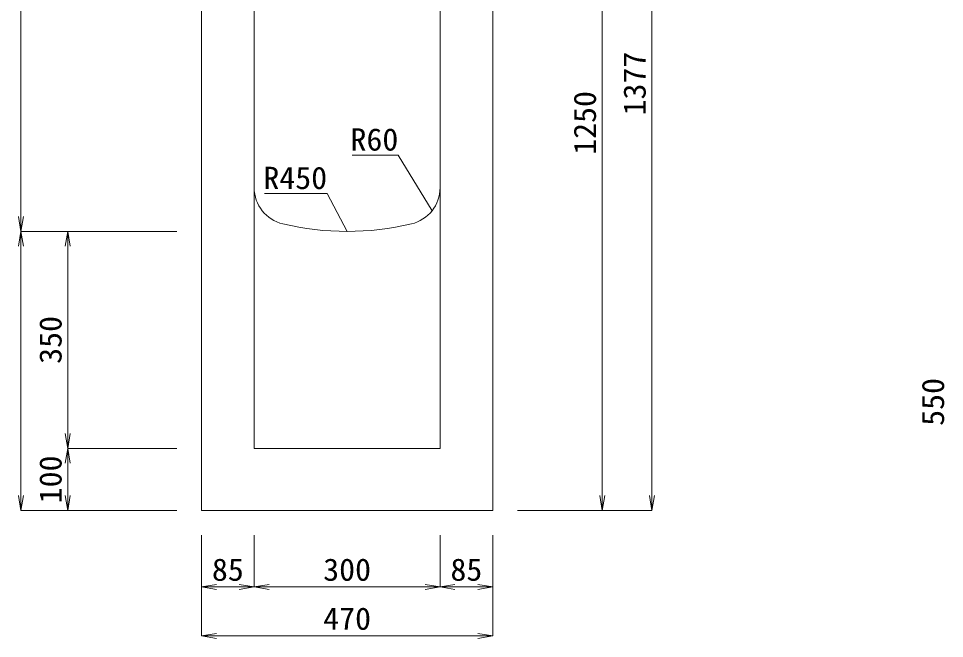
# Model space of a CAD drawing. Units: millimetres at full size. Extents: x -734 to 58102, y 49499 to 87169.
# Drawn here: x 20780 to 22275, y 64844 to 65844 of the extents above; entities that cross this region are included whole.
import ezdxf
from ezdxf.enums import TextEntityAlignment as Align

# ---------------------------------------------------------------- set-up
doc = ezdxf.new("R2010")
doc.units = ezdxf.units.MM
doc.header["$LTSCALE"] = 50
for name, color, linetype, lineweight in [('寸法線', 7, 'Continuous', 13), ('引出線', 4, 'Continuous', 13), ('本体', 2, 'Continuous', 20)]:
    doc.layers.add(name, color=color, linetype=linetype, lineweight=lineweight)
doc.styles.add('ＭＳ 明朝', font='')
doc.styles.get('ＭＳ 明朝').set_extended_font_data('MS Mincho')

# ---------------------------------------------------------------- blocks, each defined once
blk = doc.blocks.new('open_arrow')
at = {"color": 0, "linetype": 'Continuous', "lineweight": -2}
blk.add_lwpolyline([(7.5, 1.25), (0, 0), (7.5, -1.25)], dxfattribs=at)

msp = doc.modelspace()

# ---------------------------------------------------------------- linework, layer by layer
at = {"layer": '寸法線'}
for p, q in [((21802.54, 66427.54), (21802.54, 65050.54)), ((20784.19, 66300.54), (20784.19, 65500.54)), ((21722.29, 66300.54), (21722.29, 65050.54)), ((21035.53, 65500.54), (20784.19, 65500.54)), ((20784.19, 65500.54), (20784.19, 65050.54)), ((21035.53, 65500.54), (20784.19, 65500.54)), ((20859.74, 65150.54), (20859.74, 65500.54)), ((21035.53, 65500.54), (20859.74, 65500.54)), ((21035.53, 65150.54), (20859.74, 65150.54)), ((20859.74, 65050.54), (20859.74, 65150.54)), ((21035.53, 65150.54), (20859.74, 65150.54)), ((21035.53, 65050.54), (20784.19, 65050.54)), ((21035.53, 65050.54), (20859.74, 65050.54)), ((21585.57, 65050.54), (21722.29, 65050.54)), ((21585.57, 65050.54), (21802.54, 65050.54)), ((21075.55, 65010.52), (21075.55, 64847.95)), ((21075.55, 65010.52), (21075.55, 64927)), ((21160.55, 65010.52), (21160.55, 64927)), ((21160.55, 65010.52), (21160.55, 64927)), ((21460.55, 65010.52), (21460.55, 64927)), ((21460.55, 65010.52), (21460.55, 64927)), ((21545.55, 65010.52), (21545.55, 64847.95)), ((21545.55, 65010.52), (21545.55, 64927)), ((21075.55, 64927), (21160.55, 64927)), ((21160.55, 64927), (21460.55, 64927)), ((21460.55, 64927), (21545.55, 64927)), ((21075.55, 64847.95), (21545.55, 64847.95))]:
    msp.add_line(p, q, dxfattribs=at)
at = {"layer": '引出線'}
for points in [[(21447.62, 65533.86), (21393.21, 65623.75), (21318.54, 65623.75)], [(21310.55, 65500.54), (21278.33, 65561.69), (21177.32, 65561.69)]]:
    msp.add_lwpolyline(points, dxfattribs=at)
at = {"layer": '本体'}
for p, q in [((21075.55, 66300.54), (21075.55, 65050.54)), ((21160.55, 65571.07), (21160.55, 66300.54)), ((21460.55, 65571.07), (21460.55, 66300.54)), ((21545.55, 65050.54), (21545.55, 66300.54)), ((21160.55, 65571.07), (21160.55, 65150.54)), ((21460.55, 65571.07), (21460.55, 65150.54)), ((21160.55, 65150.54), (21460.55, 65150.54)), ((21075.55, 65050.54), (21545.55, 65050.54))]:
    msp.add_line(p, q, dxfattribs=at)
for centre, radius, start, end in [((21220.55, 65571.07), 60, 180, 256.65785), ((21400.55, 65571.07), 60, 283.34237, 0), ((21310.55, 65950.54), 450, 256.65777, 283.34225)]:
    msp.add_arc(centre, radius, start, end, dxfattribs=at)

# ---------------------------------------------------------------- block references
at = {"layer": '寸法線', "xscale": 3.2, "yscale": 3.2}
for p, rotation in [((20784.19, 65500.54), 90), ((20784.19, 65500.54), 270), ((20859.74, 65500.54), 270), ((20859.74, 65150.54), 90), ((20859.74, 65150.54), 270), ((20784.19, 65050.54), 90), ((20859.74, 65050.54), 90), ((21722.29, 65050.54), 90), ((21802.54, 65050.54), 90), ((21160.55, 64927), 180), ((21460.55, 64927), 180), ((21545.55, 64927), 180), ((21545.55, 64847.95), 180)]:
    msp.add_blockref('open_arrow', p, dxfattribs=dict(at, rotation=rotation))
for p in [(21075.55, 64927), (21160.55, 64927), (21460.55, 64927), (21075.55, 64847.95)]:
    msp.add_blockref('open_arrow', p, dxfattribs=at)
at = {"layer": '引出線', "xscale": 0.0533, "yscale": 0.0533}
for p, rotation in [((21447.62, 65533.86), 121.2), ((21310.55, 65500.54), 117.8)]:
    msp.add_blockref('open_arrow', p, dxfattribs=dict(at, rotation=rotation))

# ---------------------------------------------------------------- texts
at = {"layer": '寸法線', "style": 'ＭＳ 明朝', "width": 1.05}
for s, p in [('1377', (21774.52, 65739.04)), ('1250', (21694.27, 65675.54)), ('350', (20831.72, 65325.54)), ('550', (22256.17, 65225.54)), ('100', (20831.72, 65100.54))]:
    msp.add_text(s, height=36.03, rotation=90, dxfattribs=at).set_placement(p, align=Align.MIDDLE_CENTER)
for s, p in [('85', (21118.05, 64955.02)), ('300', (21310.55, 64955.02)), ('85', (21503.05, 64955.02)), ('470', (21310.55, 64875.97))]:
    msp.add_text(s, height=36.03, dxfattribs=at).set_placement(p, align=Align.MIDDLE_CENTER)
at = {"layer": '引出線', "style": 'ＭＳ 明朝', "width": 1.05}
for s, p in [('R60', (21393.21, 65666.95)), ('R450', (21278.33, 65604.89))]:
    msp.add_text(s, height=36.03, dxfattribs=at).set_placement(p, align=Align.TOP_RIGHT)

doc.saveas('drawing.dxf')
